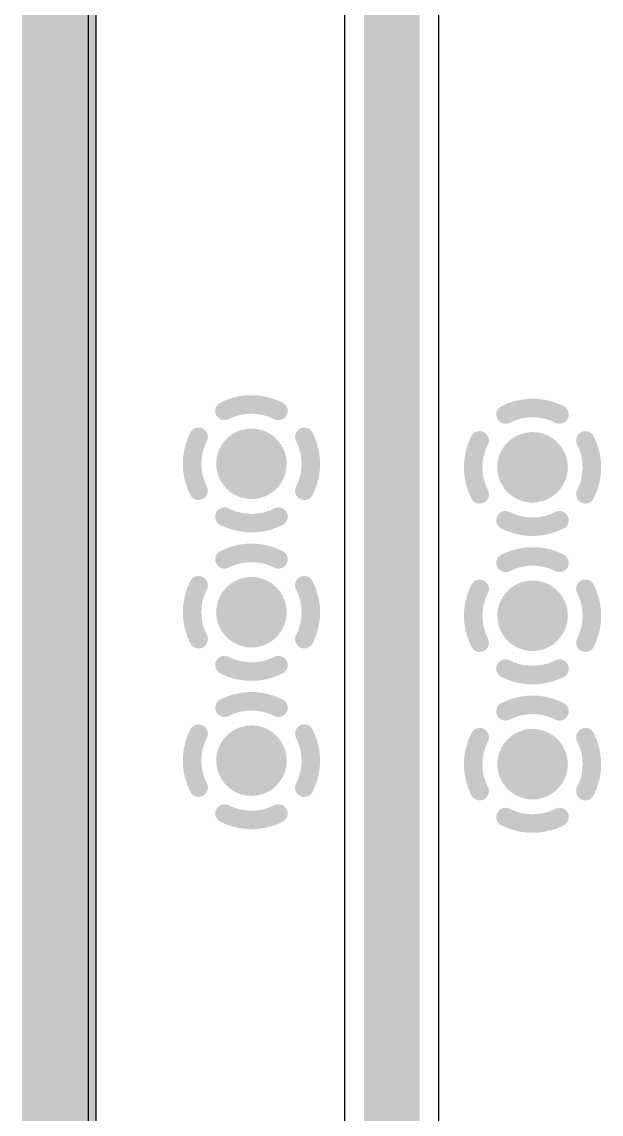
# Model space of a CAD drawing. Header units: millimetres. Extents: x 6.83 to 16.18, y 4.59 to 12.3.
# Drawn here: x 7.089 to 7.401, y 9.695 to 10.284 of the extents above; entities that cross this region are included whole.
import ezdxf

# ---------------------------------------------------------------- set-up
doc = ezdxf.new("R2010")
doc.units = ezdxf.units.MM
doc.header["$MEASUREMENT"] = 0
for name, color, linetype in [('BottomLayer', 5, 'Continuous'), ('BottomSolder', 6, 'Continuous'), ('InternalPlane1', 76, 'Continuous'), ('InternalPlane2', 16, 'Continuous'), ('KeepOutLayer', 6, 'Continuous'), ('Mechanical1', 6, 'Continuous'), ('MultiLayer', 9, 'Continuous'), ('TopLayer', 1, 'Continuous'), ('TopSolder', 216, 'Continuous'), ('ViaHoleLayer', 16, 'Continuous')]:
    doc.layers.add(name, color=color, linetype=linetype)

msp = doc.modelspace()

# ---------------------------------------------------------------- linework, layer by layer
at = {"layer": 'BottomLayer'}
msp.add_line((7.1246516, 9.4203116), (7.1246516, 10.3652517), dxfattribs=at)
at = {"layer": 'BottomLayer', "const_width": 0.015}
for points in [[(7.2049661, 10.0458968, 1), (7.2199661, 10.0458968, 1)], [(7.3565254, 10.0439877, 1), (7.3715254, 10.0439877, 1)], [(7.2049661, 9.9658968, 1), (7.2199661, 9.9658968, 1)], [(7.3565254, 9.9639877, 1), (7.3715254, 9.9639877, 1)], [(7.2049661, 9.8858968, 1), (7.2199661, 9.8858968, 1)], [(7.3565254, 9.8839877, 1), (7.3715254, 9.8839877, 1)]]:
    msp.add_lwpolyline(points, format="xyb", close=True, dxfattribs=at)
at = {"layer": 'BottomSolder', "const_width": 0.019}
for points in [[(7.2029661, 10.0458968, 1), (7.2219661, 10.0458968, 1)], [(7.3545254, 10.0439877, 1), (7.3735254, 10.0439877, 1)], [(7.2029661, 9.9658968, 1), (7.2219661, 9.9658968, 1)], [(7.3545254, 9.9639877, 1), (7.3735254, 9.9639877, 1)], [(7.2029661, 9.8858968, 1), (7.2219661, 9.8858968, 1)], [(7.3545254, 9.8839877, 1), (7.3735254, 9.8839877, 1)]]:
    msp.add_lwpolyline(points, format="xyb", close=True, dxfattribs=at)
at = {"layer": 'InternalPlane1'}
msp.add_line((7.1287406, 4.8610778), (7.1287406, 12.2578922), dxfattribs=at)
at = {"layer": 'InternalPlane1', "const_width": 0.04}
msp.add_lwpolyline([(7.1086438, 4.840981), (7.1086438, 12.277989)], dxfattribs=at)
at = {"layer": 'InternalPlane1', "const_width": 0.01}
for points in [[(7.1979384, 10.074409, -0.2400787590800461), (7.2269938, 10.074409)], [(7.3494977, 10.0724999, -0.2400787590800461), (7.3785531, 10.0724999)], [(7.1839539, 10.0313691, -0.2400787590800461), (7.1839539, 10.0604245)], [(7.2409783, 10.0604245, -0.2400787590800461), (7.2409783, 10.0313691)], [(7.3355132, 10.02946, -0.2400787590800461), (7.3355132, 10.0585154)], [(7.3925376, 10.0585154, -0.2400787590800461), (7.3925376, 10.02946)], [(7.2269938, 10.0173846, -0.2400787590800461), (7.1979384, 10.0173846)], [(7.3785531, 10.0154755, -0.2400787590800461), (7.3494977, 10.0154755)], [(7.1979384, 9.994409, -0.2400787590800461), (7.2269938, 9.994409)], [(7.3494977, 9.9924999, -0.2400787590800461), (7.3785531, 9.9924999)], [(7.1839539, 9.9513691, -0.2400787590800461), (7.1839539, 9.9804245)], [(7.2409783, 9.9804245, -0.2400787590800461), (7.2409783, 9.9513691)], [(7.3355132, 9.94946, -0.2400787590800461), (7.3355132, 9.9785154)], [(7.3925376, 9.9785154, -0.2400787590800461), (7.3925376, 9.94946)], [(7.2269938, 9.9373846, -0.2400787590800461), (7.1979384, 9.9373846)], [(7.3785531, 9.9354755, -0.2400787590800461), (7.3494977, 9.9354755)], [(7.1979384, 9.914409, -0.2400787590800461), (7.2269938, 9.914409)], [(7.3494977, 9.9124999, -0.2400787590800461), (7.3785531, 9.9124999)], [(7.1839539, 9.8713691, -0.2400787590800461), (7.1839539, 9.9004245)], [(7.2409783, 9.9004245, -0.2400787590800461), (7.2409783, 9.8713691)], [(7.3355132, 9.86946, -0.2400787590800461), (7.3355132, 9.8985154)], [(7.3925376, 9.8985154, -0.2400787590800461), (7.3925376, 9.86946)], [(7.2269938, 9.8573846, -0.2400787590800461), (7.1979384, 9.8573846)], [(7.3785531, 9.8554755, -0.2400787590800461), (7.3494977, 9.8554755)]]:
    msp.add_lwpolyline(points, format="xyb", dxfattribs=at)
at = {"layer": 'InternalPlane1', "const_width": 0.005}
for points in [[(7.1954384, 10.074409, 1), (7.2004384, 10.074409, 1)], [(7.2244938, 10.074409, 1), (7.2294938, 10.074409, 1)], [(7.3469977, 10.0724999, 1), (7.3519977, 10.0724999, 1)], [(7.3760531, 10.0724999, 1), (7.3810531, 10.0724999, 1)], [(7.1814539, 10.0604245, 1), (7.1864539, 10.0604245, 1)], [(7.2384783, 10.0604245, 1), (7.2434783, 10.0604245, 1)], [(7.3330132, 10.0585154, 1), (7.3380132, 10.0585154, 1)], [(7.3900376, 10.0585154, 1), (7.3950376, 10.0585154, 1)], [(7.1814539, 10.0313691, 1), (7.1864539, 10.0313691, 1)], [(7.2384783, 10.0313691, 1), (7.2434783, 10.0313691, 1)], [(7.3330132, 10.02946, 1), (7.3380132, 10.02946, 1)], [(7.3900376, 10.02946, 1), (7.3950376, 10.02946, 1)], [(7.1954384, 10.0173846, 1), (7.2004384, 10.0173846, 1)], [(7.2244938, 10.0173846, 1), (7.2294938, 10.0173846, 1)], [(7.3469977, 10.0154755, 1), (7.3519977, 10.0154755, 1)], [(7.3760531, 10.0154755, 1), (7.3810531, 10.0154755, 1)], [(7.1954384, 9.994409, 1), (7.2004384, 9.994409, 1)], [(7.2244938, 9.994409, 1), (7.2294938, 9.994409, 1)], [(7.3469977, 9.9924999, 1), (7.3519977, 9.9924999, 1)], [(7.3760531, 9.9924999, 1), (7.3810531, 9.9924999, 1)], [(7.1814539, 9.9804245, 1), (7.1864539, 9.9804245, 1)], [(7.2384783, 9.9804245, 1), (7.2434783, 9.9804245, 1)], [(7.3330132, 9.9785154, 1), (7.3380132, 9.9785154, 1)], [(7.3900376, 9.9785154, 1), (7.3950376, 9.9785154, 1)], [(7.1814539, 9.9513691, 1), (7.1864539, 9.9513691, 1)], [(7.2384783, 9.9513691, 1), (7.2434783, 9.9513691, 1)], [(7.3330132, 9.94946, 1), (7.3380132, 9.94946, 1)], [(7.3900376, 9.94946, 1), (7.3950376, 9.94946, 1)], [(7.1954384, 9.9373846, 1), (7.2004384, 9.9373846, 1)], [(7.2244938, 9.9373846, 1), (7.2294938, 9.9373846, 1)], [(7.3469977, 9.9354755, 1), (7.3519977, 9.9354755, 1)], [(7.3760531, 9.9354755, 1), (7.3810531, 9.9354755, 1)], [(7.1954384, 9.914409, 1), (7.2004384, 9.914409, 1)], [(7.2244938, 9.914409, 1), (7.2294938, 9.914409, 1)], [(7.3469977, 9.9124999, 1), (7.3519977, 9.9124999, 1)], [(7.3760531, 9.9124999, 1), (7.3810531, 9.9124999, 1)], [(7.1814539, 9.9004245, 1), (7.1864539, 9.9004245, 1)], [(7.2384783, 9.9004245, 1), (7.2434783, 9.9004245, 1)], [(7.3330132, 9.8985154, 1), (7.3380132, 9.8985154, 1)], [(7.3900376, 9.8985154, 1), (7.3950376, 9.8985154, 1)], [(7.1814539, 9.8713691, 1), (7.1864539, 9.8713691, 1)], [(7.2384783, 9.8713691, 1), (7.2434783, 9.8713691, 1)], [(7.3330132, 9.86946, 1), (7.3380132, 9.86946, 1)], [(7.3900376, 9.86946, 1), (7.3950376, 9.86946, 1)], [(7.1954384, 9.8573846, 1), (7.2004384, 9.8573846, 1)], [(7.2244938, 9.8573846, 1), (7.2294938, 9.8573846, 1)], [(7.3469977, 9.8554755, 1), (7.3519977, 9.8554755, 1)], [(7.3760531, 9.8554755, 1), (7.3810531, 9.8554755, 1)]]:
    msp.add_lwpolyline(points, format="xyb", close=True, dxfattribs=at)
at = {"layer": 'InternalPlane2'}
msp.add_line((7.1287406, 4.8610778), (7.1287406, 12.2578922), dxfattribs=at)
at = {"layer": 'InternalPlane2', "const_width": 0.04}
msp.add_lwpolyline([(7.1086438, 4.840981), (7.1086438, 12.277989)], dxfattribs=at)
at = {"layer": 'InternalPlane2', "const_width": 0.01}
for points in [[(7.1979384, 10.074409, -0.2400787590800461), (7.2269938, 10.074409)], [(7.3494977, 10.0724999, -0.2400787590800461), (7.3785531, 10.0724999)], [(7.1839539, 10.0313691, -0.2400787590800461), (7.1839539, 10.0604245)], [(7.2409783, 10.0604245, -0.2400787590800461), (7.2409783, 10.0313691)], [(7.3355132, 10.02946, -0.2400787590800461), (7.3355132, 10.0585154)], [(7.3925376, 10.0585154, -0.2400787590800461), (7.3925376, 10.02946)], [(7.2269938, 10.0173846, -0.2400787590800461), (7.1979384, 10.0173846)], [(7.3785531, 10.0154755, -0.2400787590800461), (7.3494977, 10.0154755)], [(7.1979384, 9.994409, -0.2400787590800461), (7.2269938, 9.994409)], [(7.3494977, 9.9924999, -0.2400787590800461), (7.3785531, 9.9924999)], [(7.1839539, 9.9513691, -0.2400787590800461), (7.1839539, 9.9804245)], [(7.2409783, 9.9804245, -0.2400787590800461), (7.2409783, 9.9513691)], [(7.3355132, 9.94946, -0.2400787590800461), (7.3355132, 9.9785154)], [(7.3925376, 9.9785154, -0.2400787590800461), (7.3925376, 9.94946)], [(7.2269938, 9.9373846, -0.2400787590800461), (7.1979384, 9.9373846)], [(7.3785531, 9.9354755, -0.2400787590800461), (7.3494977, 9.9354755)], [(7.1979384, 9.914409, -0.2400787590800461), (7.2269938, 9.914409)], [(7.3494977, 9.9124999, -0.2400787590800461), (7.3785531, 9.9124999)], [(7.1839539, 9.8713691, -0.2400787590800461), (7.1839539, 9.9004245)], [(7.2409783, 9.9004245, -0.2400787590800461), (7.2409783, 9.8713691)], [(7.3355132, 9.86946, -0.2400787590800461), (7.3355132, 9.8985154)], [(7.3925376, 9.8985154, -0.2400787590800461), (7.3925376, 9.86946)], [(7.2269938, 9.8573846, -0.2400787590800461), (7.1979384, 9.8573846)], [(7.3785531, 9.8554755, -0.2400787590800461), (7.3494977, 9.8554755)]]:
    msp.add_lwpolyline(points, format="xyb", dxfattribs=at)
at = {"layer": 'InternalPlane2', "const_width": 0.005}
for points in [[(7.1954384, 10.074409, 1), (7.2004384, 10.074409, 1)], [(7.2244938, 10.074409, 1), (7.2294938, 10.074409, 1)], [(7.3469977, 10.0724999, 1), (7.3519977, 10.0724999, 1)], [(7.3760531, 10.0724999, 1), (7.3810531, 10.0724999, 1)], [(7.1814539, 10.0604245, 1), (7.1864539, 10.0604245, 1)], [(7.2384783, 10.0604245, 1), (7.2434783, 10.0604245, 1)], [(7.3330132, 10.0585154, 1), (7.3380132, 10.0585154, 1)], [(7.3900376, 10.0585154, 1), (7.3950376, 10.0585154, 1)], [(7.1814539, 10.0313691, 1), (7.1864539, 10.0313691, 1)], [(7.2384783, 10.0313691, 1), (7.2434783, 10.0313691, 1)], [(7.3330132, 10.02946, 1), (7.3380132, 10.02946, 1)], [(7.3900376, 10.02946, 1), (7.3950376, 10.02946, 1)], [(7.1954384, 10.0173846, 1), (7.2004384, 10.0173846, 1)], [(7.2244938, 10.0173846, 1), (7.2294938, 10.0173846, 1)], [(7.3469977, 10.0154755, 1), (7.3519977, 10.0154755, 1)], [(7.3760531, 10.0154755, 1), (7.3810531, 10.0154755, 1)], [(7.1954384, 9.994409, 1), (7.2004384, 9.994409, 1)], [(7.2244938, 9.994409, 1), (7.2294938, 9.994409, 1)], [(7.3469977, 9.9924999, 1), (7.3519977, 9.9924999, 1)], [(7.3760531, 9.9924999, 1), (7.3810531, 9.9924999, 1)], [(7.1814539, 9.9804245, 1), (7.1864539, 9.9804245, 1)], [(7.2384783, 9.9804245, 1), (7.2434783, 9.9804245, 1)], [(7.3330132, 9.9785154, 1), (7.3380132, 9.9785154, 1)], [(7.3900376, 9.9785154, 1), (7.3950376, 9.9785154, 1)], [(7.1814539, 9.9513691, 1), (7.1864539, 9.9513691, 1)], [(7.2384783, 9.9513691, 1), (7.2434783, 9.9513691, 1)], [(7.3330132, 9.94946, 1), (7.3380132, 9.94946, 1)], [(7.3900376, 9.94946, 1), (7.3950376, 9.94946, 1)], [(7.1954384, 9.9373846, 1), (7.2004384, 9.9373846, 1)], [(7.2244938, 9.9373846, 1), (7.2294938, 9.9373846, 1)], [(7.3469977, 9.9354755, 1), (7.3519977, 9.9354755, 1)], [(7.3760531, 9.9354755, 1), (7.3810531, 9.9354755, 1)], [(7.1954384, 9.914409, 1), (7.2004384, 9.914409, 1)], [(7.2244938, 9.914409, 1), (7.2294938, 9.914409, 1)], [(7.3469977, 9.9124999, 1), (7.3519977, 9.9124999, 1)], [(7.3760531, 9.9124999, 1), (7.3810531, 9.9124999, 1)], [(7.1814539, 9.9004245, 1), (7.1864539, 9.9004245, 1)], [(7.2384783, 9.9004245, 1), (7.2434783, 9.9004245, 1)], [(7.3330132, 9.8985154, 1), (7.3380132, 9.8985154, 1)], [(7.3900376, 9.8985154, 1), (7.3950376, 9.8985154, 1)], [(7.1814539, 9.8713691, 1), (7.1864539, 9.8713691, 1)], [(7.2384783, 9.8713691, 1), (7.2434783, 9.8713691, 1)], [(7.3330132, 9.86946, 1), (7.3380132, 9.86946, 1)], [(7.3900376, 9.86946, 1), (7.3950376, 9.86946, 1)], [(7.1954384, 9.8573846, 1), (7.2004384, 9.8573846, 1)], [(7.2244938, 9.8573846, 1), (7.2294938, 9.8573846, 1)], [(7.3469977, 9.8554755, 1), (7.3519977, 9.8554755, 1)], [(7.3760531, 9.8554755, 1), (7.3810531, 9.8554755, 1)]]:
    msp.add_lwpolyline(points, format="xyb", close=True, dxfattribs=at)
at = {"layer": 'KeepOutLayer', "const_width": 0.01}
msp.add_lwpolyline([(7.1093577, 4.8406657), (7.1093577, 12.2776737)], dxfattribs=at)
at = {"layer": 'Mechanical1', "const_width": 0.01}
msp.add_lwpolyline([(7.1093577, 4.8406657), (7.1093577, 12.2776737)], dxfattribs=at)
at = {"layer": 'MultiLayer', "const_width": 0.015}
for points in [[(7.2049661, 10.0458968, 1), (7.2199661, 10.0458968, 1)], [(7.3565254, 10.0439877, 1), (7.3715254, 10.0439877, 1)], [(7.2049661, 9.9658968, 1), (7.2199661, 9.9658968, 1)], [(7.3565254, 9.9639877, 1), (7.3715254, 9.9639877, 1)], [(7.2049661, 9.8858968, 1), (7.2199661, 9.8858968, 1)], [(7.3565254, 9.8839877, 1), (7.3715254, 9.8839877, 1)]]:
    msp.add_lwpolyline(points, format="xyb", close=True, dxfattribs=at)
at = {"layer": 'TopLayer'}
for p, q in [((7.2625816, 10.4350339), (7.2625816, 9.6444199)), ((7.3135612, 9.6434876), (7.3135612, 10.4350339)), ((7.1246516, 9.4203116), (7.1246516, 10.3652517))]:
    msp.add_line(p, q, dxfattribs=at)
at = {"layer": 'TopLayer', "const_width": 0.03}
msp.add_lwpolyline([(7.2880714, 9.6226714), (7.2880714, 10.4821749)], dxfattribs=at)
at = {"layer": 'TopLayer', "const_width": 0.015}
for points in [[(7.2049661, 10.0458968, 1), (7.2199661, 10.0458968, 1)], [(7.3565254, 10.0439877, 1), (7.3715254, 10.0439877, 1)], [(7.2049661, 9.9658968, 1), (7.2199661, 9.9658968, 1)], [(7.3565254, 9.9639877, 1), (7.3715254, 9.9639877, 1)], [(7.2049661, 9.8858968, 1), (7.2199661, 9.8858968, 1)], [(7.3565254, 9.8839877, 1), (7.3715254, 9.8839877, 1)]]:
    msp.add_lwpolyline(points, format="xyb", close=True, dxfattribs=at)
at = {"layer": 'TopSolder', "const_width": 0.019}
for points in [[(7.2029661, 10.0458968, 1), (7.2219661, 10.0458968, 1)], [(7.3545254, 10.0439877, 1), (7.3735254, 10.0439877, 1)], [(7.2029661, 9.9658968, 1), (7.2219661, 9.9658968, 1)], [(7.3545254, 9.9639877, 1), (7.3735254, 9.9639877, 1)], [(7.2029661, 9.8858968, 1), (7.2219661, 9.8858968, 1)], [(7.3545254, 9.8839877, 1), (7.3735254, 9.8839877, 1)]]:
    msp.add_lwpolyline(points, format="xyb", close=True, dxfattribs=at)
at = {"layer": 'ViaHoleLayer', "const_width": 0.007}
for points in [[(7.2089661, 10.0458968, 1), (7.2159661, 10.0458968, 1)], [(7.3605254, 10.0439877, 1), (7.3675254, 10.0439877, 1)], [(7.2089661, 9.9658968, 1), (7.2159661, 9.9658968, 1)], [(7.3605254, 9.9639877, 1), (7.3675254, 9.9639877, 1)], [(7.2089661, 9.8858968, 1), (7.2159661, 9.8858968, 1)], [(7.3605254, 9.8839877, 1), (7.3675254, 9.8839877, 1)]]:
    msp.add_lwpolyline(points, format="xyb", close=True, dxfattribs=at)

doc.saveas('drawing.dxf')
